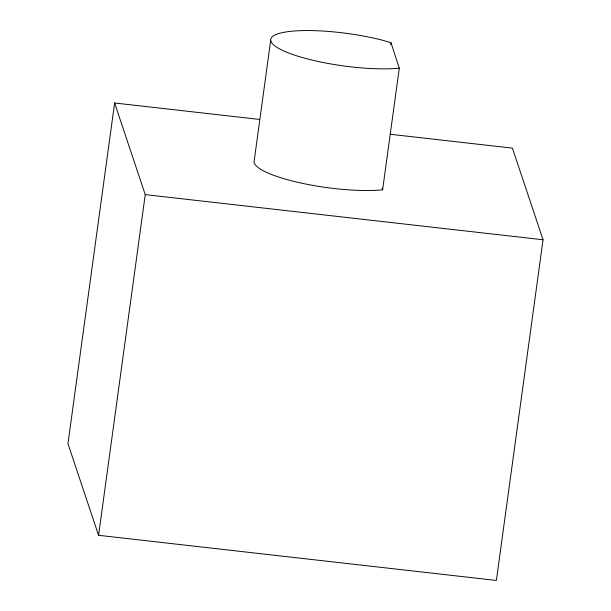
<?xml version="1.0" encoding="UTF-8"?>
<svg xmlns="http://www.w3.org/2000/svg" width="611" height="611" viewBox="0 0 611 611"><rect width="100%" height="100%" fill="white"/><g stroke="black" fill="none" stroke-linecap="round" stroke-linejoin="round"><path stroke-width="0.92" d="M259.538 119.435L114.624 102.984L67.951 443.67L98.577 535.305L496.376 580.45L543.049 239.764L512.423 148.129L390.246 134.267M98.577 535.305L145.242 194.619L114.624 102.984M270.704 40.227L254.039 161.9A75.474 16.337 7.8 0 0 301.383 183.124A75.474 16.337 7.8 0 0 382.616 189.845L399.288 68.172L391.009 42.732L381.806 40.028A75.474 16.337 7.8 0 0 283.504 32.391A75.474 16.337 7.8 0 0 298.389 56.357A75.474 16.337 7.8 0 0 399.288 68.172M390.75 44.618L391.009 42.732M145.242 194.619L543.049 239.764M382.051 188.089L382.616 189.845"/></g></svg>
